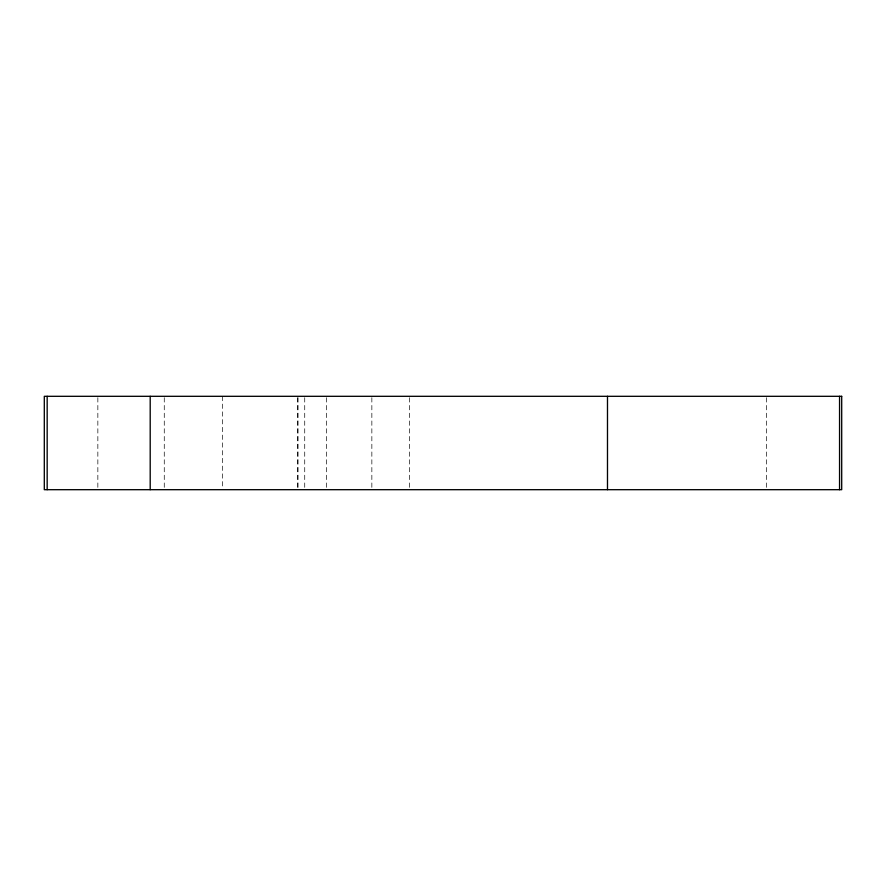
<?xml version="1.0" encoding="UTF-8"?>
<svg xmlns="http://www.w3.org/2000/svg" width="886" height="886" viewBox="0 0 886 886"><rect width="100%" height="100%" fill="white"/><g stroke="black" fill="none" stroke-linecap="round" stroke-linejoin="round"><path stroke-width="0.66" stroke-dasharray="4.43 3.32" d="M766.335 397.681L766.335 488.319M409.421 397.681L409.421 488.319M371.854 397.681L371.854 488.319M326.391 397.681L326.391 488.319M304.729 397.681L304.729 488.319M298.05 397.681L298.05 488.319M297.463 397.681L297.463 488.319M222.375 396.308L222.375 488.319M164.264 397.681L164.264 488.319M97.848 397.681L97.848 488.319"/><path stroke-width="1.33" d="M839.551 396.308L839.551 489.692M607.486 396.308L607.486 489.692M150.199 396.308L150.199 489.692M47.168 396.308L47.168 489.692M841.7 396.308L44.3 396.308L44.3 489.692L841.7 489.692L841.7 396.308"/></g></svg>
